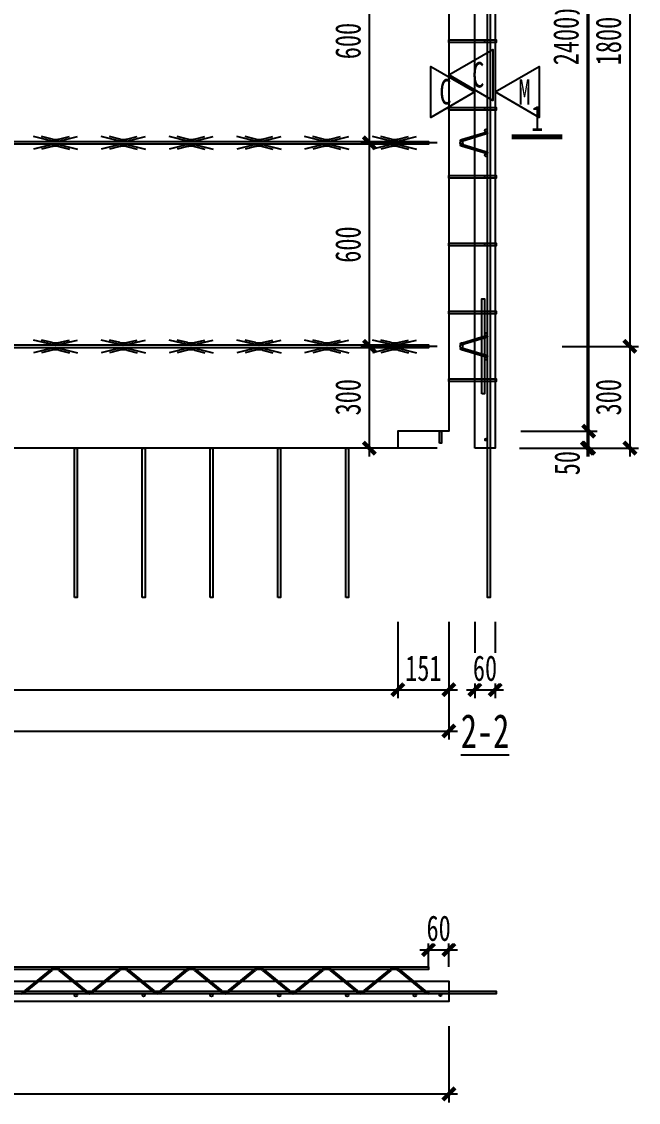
# Model space of a CAD drawing. Extents: x -524 to 129100, y -10500 to 1.
# Drawn here: x 97933 to 99752, y -5326 to -2140 of the extents above; entities that cross this region are included whole.
import ezdxf

# ---------------------------------------------------------------- set-up
doc = ezdxf.new("R2010")
doc.units = 0
doc.header["$LTSCALE"] = 250
doc.linetypes.add('BeePC_CENTER', pattern=[2, 1.25, -0.25, 0.25, -0.25])
doc.layers.get('0').update_dxf_attribs({"linetype": 'CONTINUOUS'})
doc.layers.get('Defpoints').update_dxf_attribs({"linetype": 'CONTINUOUS'})
for name, color, linetype in [('BeePC-CCBZ', 110, 'CONTINUOUS'), ('BeePC-GJ-LEVEL', 141, 'CONTINUOUS'), ('BeePC-GJ-Truss', 185, 'CONTINUOUS'), ('BeePC-TONG-ZT', 50, 'CONTINUOUS')]:
    doc.layers.add(name, color=color, linetype=linetype)
doc.styles.add('BeePC_Dim', font='simfang.ttf', dxfattribs={"width": 0.7})
doc.styles.add('BeePC_Text', font='simfang.ttf', dxfattribs={"width": 0.7})
doc.dimstyles.new('BeePC_DIM_25_25', dxfattribs={"dimtxt": 75, "dimasz": 25, "dimexe": 25, "dimexo": 0, "dimgap": 25, "dimtad": 1, "dimdec": 0, "dimzin": 0, "dimdsep": 46, "dimtxsty": 'BeePC_Dim', "dimblk": 'ARCHTICK', "dimcen": 0, "dimdle": 25, "dimclrt": 7, "dimadec": 0, "dimazin": 0, "dimtfac": 1, "dimtdec": 0, "dimtix": 1, "dimtmove": 2, "dimatfit": 3, "dimfxl": 250, "dimfxlon": 1, "dimtfill": 1, "dimtolj": 1, "dimtzin": 0, "dimarcsym": 0})

# ---------------------------------------------------------------- blocks, each defined once
blk = doc.blocks.new('剖切符号')
at = {"const_width": 15}
blk.add_lwpolyline([(0, 75), (0, -75)], dxfattribs=at)
blk = doc.blocks.new('_ArchTick')
at = {"color": 0, "linetype": 'ByBlock', "const_width": 0.5}
blk.add_lwpolyline([(-0.71, -0.71), (0.71, 0.71)], dxfattribs=at)
blk = doc.blocks.new('*D187')
at = {"layer": 'BeePC-CCBZ', "color": 0, "lineweight": -2, "transparency": 16777216}
for p, q in [((97607.6, -250.1), (99217.8, -250.1)), ((97632.6, -450.1), (97632.6, -225.1)), ((99192.8, -450.1), (99192.8, -225.1))]:
    blk.add_line(p, q, dxfattribs=at)
at = {"layer": 'Defpoints', "color": 0, "transparency": 16777216}
for p in [(99192.8, -250.1), (99192.8, -2197.1), (97632.6, -3097.1)]:
    blk.add_point(p, dxfattribs=at)
at = {"layer": 'BeePC-CCBZ', "color": 0, "lineweight": -2, "transparency": 16777216, "xscale": 25, "yscale": 25, "zscale": 25, "rotation": 180}
blk.add_blockref('_ArchTick', (97632.6, -250.1), dxfattribs=at)
at = {"layer": 'BeePC-CCBZ', "color": 0, "lineweight": -2, "transparency": 16777216, "xscale": 25, "yscale": 25, "zscale": 25}
blk.add_blockref('_ArchTick', (99192.8, -250.1), dxfattribs=at)
at = {"layer": 'BeePC-CCBZ', "color": 7, "linetype": 'BeePC_CENTER', "transparency": 16777216, "insert": (98412.7, -187.2), "char_height": 75, "attachment_point": 5, "style": 'BeePC_Dim', "bg_fill": 3, "box_fill_scale": 1.1, "bg_fill_color": 256, "bg_fill_true_color": 13158600, "bg_fill_transparency": 0}
blk.add_mtext('\\A1;1560', dxfattribs=at)
blk = doc.blocks.new('*D189')
at = {"layer": 'BeePC-CCBZ', "color": 0, "lineweight": -2, "transparency": 16777216}
for p, q in [((91822.3, -3909.1), (91822.3, -4134.1)), ((99042.3, -3909.1), (99042.3, -4134.1)), ((91797.3, -4109.1), (99067.3, -4109.1))]:
    blk.add_line(p, q, dxfattribs=at)
at = {"layer": 'Defpoints', "color": 0, "transparency": 16777216}
for p in [(91822.3, -3737.1), (99042.3, -3737.1), (99042.3, -4109.1)]:
    blk.add_point(p, dxfattribs=at)
at = {"layer": 'BeePC-CCBZ', "color": 0, "lineweight": -2, "transparency": 16777216, "xscale": 25, "yscale": 25, "zscale": 25, "rotation": 180}
blk.add_blockref('_ArchTick', (91822.3, -4109.1), dxfattribs=at)
at = {"layer": 'BeePC-CCBZ', "color": 0, "lineweight": -2, "transparency": 16777216, "xscale": 25, "yscale": 25, "zscale": 25}
blk.add_blockref('_ArchTick', (99042.3, -4109.1), dxfattribs=at)
at = {"layer": 'BeePC-CCBZ', "color": 7, "linetype": 'BeePC_CENTER', "transparency": 16777216, "insert": (95432.3, -4046.2), "char_height": 75, "attachment_point": 5, "style": 'BeePC_Dim', "bg_fill": 3, "box_fill_scale": 1.1, "bg_fill_color": 256, "bg_fill_true_color": 13158600, "bg_fill_transparency": 0}
blk.add_mtext('\\A1;7220', dxfattribs=at)
blk = doc.blocks.new('*D190')
at = {"layer": 'BeePC-CCBZ', "color": 0, "lineweight": -2, "transparency": 16777216}
for p, q in [((99042.3, -3909.1), (99042.3, -4134.1)), ((99192.8, -3909.1), (99192.8, -4134.1)), ((99017.3, -4109.1), (99217.8, -4109.1))]:
    blk.add_line(p, q, dxfattribs=at)
at = {"layer": 'Defpoints', "color": 0, "transparency": 16777216}
for p in [(99192.8, -2197.1), (99042.3, -3737.1), (99192.8, -4109.1)]:
    blk.add_point(p, dxfattribs=at)
at = {"layer": 'BeePC-CCBZ', "color": 0, "lineweight": -2, "transparency": 16777216, "xscale": 25, "yscale": 25, "zscale": 25, "rotation": 180}
blk.add_blockref('_ArchTick', (99042.3, -4109.1), dxfattribs=at)
at = {"layer": 'BeePC-CCBZ', "color": 0, "lineweight": -2, "transparency": 16777216, "xscale": 25, "yscale": 25, "zscale": 25}
blk.add_blockref('_ArchTick', (99192.8, -4109.1), dxfattribs=at)
at = {"layer": 'BeePC-CCBZ', "color": 7, "linetype": 'BeePC_CENTER', "transparency": 16777216, "insert": (99117.6, -4046.2), "char_height": 75, "attachment_point": 5, "style": 'BeePC_Dim', "bg_fill": 3, "box_fill_scale": 1.1, "bg_fill_color": 256, "bg_fill_true_color": 13158600, "bg_fill_transparency": 0}
blk.add_mtext('\\A1;151', dxfattribs=at)
blk = doc.blocks.new('*D191')
at = {"layer": 'BeePC-CCBZ', "color": 0, "lineweight": -2, "transparency": 16777216}
for p, q in [((91572.3, -4031.1), (91572.3, -4256.1)), ((99192.8, -4031.1), (99192.8, -4256.1)), ((91547.3, -4231.1), (99217.8, -4231.1))]:
    blk.add_line(p, q, dxfattribs=at)
at = {"layer": 'Defpoints', "color": 0, "transparency": 16777216}
for p in [(91572.3, -2197.1), (99192.8, -2197.1), (99192.8, -4231.1)]:
    blk.add_point(p, dxfattribs=at)
at = {"layer": 'BeePC-CCBZ', "color": 0, "lineweight": -2, "transparency": 16777216, "xscale": 25, "yscale": 25, "zscale": 25, "rotation": 180}
blk.add_blockref('_ArchTick', (91572.3, -4231.1), dxfattribs=at)
at = {"layer": 'BeePC-CCBZ', "color": 0, "lineweight": -2, "transparency": 16777216, "xscale": 25, "yscale": 25, "zscale": 25}
blk.add_blockref('_ArchTick', (99192.8, -4231.1), dxfattribs=at)
at = {"layer": 'BeePC-CCBZ', "color": 7, "linetype": 'BeePC_CENTER', "transparency": 16777216, "insert": (95382.6, -4168.2), "char_height": 75, "attachment_point": 5, "style": 'BeePC_Dim', "bg_fill": 3, "box_fill_scale": 1.1, "bg_fill_color": 256, "bg_fill_true_color": 13158600, "bg_fill_transparency": 0}
blk.add_mtext('\\A1;7621', dxfattribs=at)
blk = doc.blocks.new('*D195')
at = {"layer": 'BeePC-CCBZ', "color": 0, "lineweight": -2, "transparency": 16777216}
for p, q in [((99604.8, -972.1), (99604.8, -3372.1)), ((99404.8, -997.1), (99629.8, -997.1)), ((99404.8, -3347.1), (99629.8, -3347.1))]:
    blk.add_line(p, q, dxfattribs=at)
at = {"layer": 'Defpoints', "color": 0, "transparency": 16777216}
for p in [(95382.6, -997.1), (99382.3, -3347.1), (99604.8, -3347.1)]:
    blk.add_point(p, dxfattribs=at)
at = {"layer": 'BeePC-CCBZ', "color": 0, "lineweight": -2, "transparency": 16777216, "xscale": 25, "yscale": 25, "zscale": 25}
for p, rotation in [((99604.8, -997.1), 90), ((99604.8, -3347.1), 270)]:
    blk.add_blockref('_ArchTick', p, dxfattribs=dict(at, rotation=rotation))
at = {"layer": 'BeePC-CCBZ', "color": 7, "linetype": 'BeePC_CENTER', "transparency": 16777216, "insert": (99541.9, -2172.1), "char_height": 75, "attachment_point": 5, "rotation": 90, "style": 'BeePC_Dim', "bg_fill": 3, "box_fill_scale": 1.1, "bg_fill_color": 256, "bg_fill_true_color": 13158600, "bg_fill_transparency": 0}
blk.add_mtext('\\A1;2350', dxfattribs=at)
blk = doc.blocks.new('*D196')
at = {"layer": 'BeePC-CCBZ', "color": 0, "lineweight": -2, "transparency": 16777216}
for p, q in [((99604.8, -3322.1), (99604.8, -3422.1)), ((99404.8, -3347.1), (99629.8, -3347.1)), ((99404.8, -3397.1), (99629.8, -3397.1))]:
    blk.add_line(p, q, dxfattribs=at)
at = {"layer": 'Defpoints', "color": 0, "transparency": 16777216}
for p in [(99382.3, -3347.1), (95382.6, -3397.1), (99604.8, -3397.1)]:
    blk.add_point(p, dxfattribs=at)
at = {"layer": 'BeePC-CCBZ', "color": 0, "lineweight": -2, "transparency": 16777216, "xscale": 25, "yscale": 25, "zscale": 25}
for p, rotation in [((99604.8, -3347.1), 270), ((99604.8, -3397.1), 90)]:
    blk.add_blockref('_ArchTick', p, dxfattribs=dict(at, rotation=rotation))
at = {"layer": 'BeePC-CCBZ', "color": 7, "linetype": 'BeePC_CENTER', "transparency": 16777216, "insert": (99541.9, -3441.3), "char_height": 75, "attachment_point": 5, "rotation": 90, "style": 'BeePC_Dim', "bg_fill": 3, "box_fill_scale": 1.1, "bg_fill_color": 256, "bg_fill_true_color": 13158600, "bg_fill_transparency": 0}
blk.add_mtext('\\A1;50', dxfattribs=at)
blk = doc.blocks.new('*D198')
at = {"layer": 'BeePC-CCBZ', "color": 0, "lineweight": -2, "transparency": 16777216}
for p, q in [((99726.8, -1272.1), (99726.8, -3122.1)), ((99526.8, -1297.1), (99751.8, -1297.1)), ((99526.8, -3097.1), (99751.8, -3097.1))]:
    blk.add_line(p, q, dxfattribs=at)
at = {"layer": 'Defpoints', "color": 0, "transparency": 16777216}
for p in [(93032.6, -1297.1), (93032.6, -3097.1), (99726.8, -3097.1)]:
    blk.add_point(p, dxfattribs=at)
at = {"layer": 'BeePC-CCBZ', "color": 0, "lineweight": -2, "transparency": 16777216, "xscale": 25, "yscale": 25, "zscale": 25}
for p, rotation in [((99726.8, -1297.1), 90), ((99726.8, -3097.1), 270)]:
    blk.add_blockref('_ArchTick', p, dxfattribs=dict(at, rotation=rotation))
at = {"layer": 'BeePC-CCBZ', "color": 7, "linetype": 'BeePC_CENTER', "transparency": 16777216, "insert": (99663.9, -2197.1), "char_height": 75, "attachment_point": 5, "rotation": 90, "style": 'BeePC_Dim', "bg_fill": 3, "box_fill_scale": 1.1, "bg_fill_color": 256, "bg_fill_true_color": 13158600, "bg_fill_transparency": 0}
blk.add_mtext('\\A1;1800', dxfattribs=at)
blk = doc.blocks.new('*D199')
at = {"layer": 'BeePC-CCBZ', "color": 0, "lineweight": -2, "transparency": 16777216}
for p, q in [((99726.8, -3072.1), (99726.8, -3422.1)), ((99526.8, -3097.1), (99751.8, -3097.1)), ((99526.8, -3397.1), (99751.8, -3397.1))]:
    blk.add_line(p, q, dxfattribs=at)
at = {"layer": 'Defpoints', "color": 0, "transparency": 16777216}
for p in [(93032.6, -3097.1), (95382.6, -3397.1), (99726.8, -3397.1)]:
    blk.add_point(p, dxfattribs=at)
at = {"layer": 'BeePC-CCBZ', "color": 0, "lineweight": -2, "transparency": 16777216, "xscale": 25, "yscale": 25, "zscale": 25}
for p, rotation in [((99726.8, -3097.1), 90), ((99726.8, -3397.1), 270)]:
    blk.add_blockref('_ArchTick', p, dxfattribs=dict(at, rotation=rotation))
at = {"layer": 'BeePC-CCBZ', "color": 7, "linetype": 'BeePC_CENTER', "transparency": 16777216, "insert": (99663.9, -3247.1), "char_height": 75, "attachment_point": 5, "rotation": 90, "style": 'BeePC_Dim', "bg_fill": 3, "box_fill_scale": 1.1, "bg_fill_color": 256, "bg_fill_true_color": 13158600, "bg_fill_transparency": 0}
blk.add_mtext('\\A1;300', dxfattribs=at)
blk = doc.blocks.new('*D201')
at = {"layer": 'BeePC-CCBZ', "color": 0, "lineweight": -2, "transparency": 16777216}
for p, q in [((99132.6, -4925.6), (99132.6, -4850.6)), ((99192.8, -4925.6), (99192.8, -4850.6)), ((99107.6, -4875.6), (99217.8, -4875.6))]:
    blk.add_line(p, q, dxfattribs=at)
at = {"layer": 'Defpoints', "color": 0, "transparency": 16777216}
for p in [(99192.8, -4875.6), (99132.6, -4929.6), (99192.8, -4998.6)]:
    blk.add_point(p, dxfattribs=at)
at = {"layer": 'BeePC-CCBZ', "color": 0, "lineweight": -2, "transparency": 16777216, "xscale": 25, "yscale": 25, "zscale": 25}
for p, rotation in [((99132.6, -4875.6), 359.9999999999913), ((99192.8, -4875.6), 179.9999999999914)]:
    blk.add_blockref('_ArchTick', p, dxfattribs=dict(at, rotation=rotation))
at = {"layer": 'BeePC-CCBZ', "color": 7, "linetype": 'BeePC_CENTER', "transparency": 16777216, "insert": (99162.7, -4812.7), "char_height": 75, "attachment_point": 5, "style": 'BeePC_Dim', "bg_fill": 3, "box_fill_scale": 1.1, "bg_fill_color": 256, "bg_fill_true_color": 13158600, "bg_fill_transparency": 0}
blk.add_mtext('\\A1;60', dxfattribs=at)
blk = doc.blocks.new('*D202')
at = {"layer": 'BeePC-CCBZ', "color": 0, "lineweight": -2, "transparency": 16777216}
for p, q in [((91572.3, -5100.6), (91572.3, -5325.6)), ((99192.8, -5100.6), (99192.8, -5325.6)), ((91547.3, -5300.6), (99217.8, -5300.6))]:
    blk.add_line(p, q, dxfattribs=at)
at = {"layer": 'Defpoints', "color": 0, "transparency": 16777216}
for p in [(91572.3, -4998.6), (99192.8, -4998.6), (99192.8, -5300.6)]:
    blk.add_point(p, dxfattribs=at)
at = {"layer": 'BeePC-CCBZ', "color": 0, "lineweight": -2, "transparency": 16777216, "xscale": 25, "yscale": 25, "zscale": 25, "rotation": 180}
blk.add_blockref('_ArchTick', (91572.3, -5300.6), dxfattribs=at)
at = {"layer": 'BeePC-CCBZ', "color": 0, "lineweight": -2, "transparency": 16777216, "xscale": 25, "yscale": 25, "zscale": 25}
blk.add_blockref('_ArchTick', (99192.8, -5300.6), dxfattribs=at)
at = {"layer": 'BeePC-CCBZ', "color": 7, "linetype": 'BeePC_CENTER', "transparency": 16777216, "insert": (95382.6, -5237.7), "char_height": 75, "attachment_point": 5, "style": 'BeePC_Dim', "bg_fill": 3, "box_fill_scale": 1.1, "bg_fill_color": 256, "bg_fill_true_color": 13158600, "bg_fill_transparency": 0}
blk.add_mtext('\\A1;7621', dxfattribs=at)
blk = doc.blocks.new('*D204')
at = {"layer": 'BeePC-CCBZ', "color": 0, "lineweight": -2, "transparency": 16777216}
for p, q in [((98958.4, -3422.1), (98958.4, -3072.1)), ((99158.4, -3097.1), (98933.4, -3097.1)), ((99158.4, -3397.1), (98933.4, -3397.1))]:
    blk.add_line(p, q, dxfattribs=at)
at = {"layer": 'Defpoints', "color": 0, "transparency": 16777216}
for p in [(98958.4, -3097.1), (99230.4, -3097.1), (99299.4, -3397.1)]:
    blk.add_point(p, dxfattribs=at)
at = {"layer": 'BeePC-CCBZ', "color": 0, "lineweight": -2, "transparency": 16777216, "xscale": 25, "yscale": 25, "zscale": 25}
for p, rotation in [((98958.4, -3097.1), 90), ((98958.4, -3397.1), 270)]:
    blk.add_blockref('_ArchTick', p, dxfattribs=dict(at, rotation=rotation))
at = {"layer": 'BeePC-CCBZ', "color": 7, "linetype": 'BeePC_CENTER', "transparency": 16777216, "insert": (98895.5, -3247.1), "char_height": 75, "attachment_point": 5, "rotation": 90, "style": 'BeePC_Dim', "bg_fill": 3, "box_fill_scale": 1.1, "bg_fill_color": 256, "bg_fill_true_color": 13158600, "bg_fill_transparency": 0}
blk.add_mtext('\\A1;300', dxfattribs=at)
blk = doc.blocks.new('*D205')
at = {"layer": 'BeePC-CCBZ', "color": 0, "lineweight": -2, "transparency": 16777216}
for p, q in [((98958.4, -3122.1), (98958.4, -2472.1)), ((99158.4, -2497.1), (98933.4, -2497.1)), ((99158.4, -3097.1), (98933.4, -3097.1))]:
    blk.add_line(p, q, dxfattribs=at)
at = {"layer": 'Defpoints', "color": 0, "transparency": 16777216}
for p in [(98958.4, -2497.1), (99230.4, -2497.1), (99230.4, -3097.1)]:
    blk.add_point(p, dxfattribs=at)
at = {"layer": 'BeePC-CCBZ', "color": 0, "lineweight": -2, "transparency": 16777216, "xscale": 25, "yscale": 25, "zscale": 25}
for p, rotation in [((98958.4, -2497.1), 90), ((98958.4, -3097.1), 270)]:
    blk.add_blockref('_ArchTick', p, dxfattribs=dict(at, rotation=rotation))
at = {"layer": 'BeePC-CCBZ', "color": 7, "linetype": 'BeePC_CENTER', "transparency": 16777216, "insert": (98895.5, -2797.1), "char_height": 75, "attachment_point": 5, "rotation": 90, "style": 'BeePC_Dim', "bg_fill": 3, "box_fill_scale": 1.1, "bg_fill_color": 256, "bg_fill_true_color": 13158600, "bg_fill_transparency": 0}
blk.add_mtext('\\A1;600', dxfattribs=at)
blk = doc.blocks.new('*D206')
at = {"layer": 'BeePC-CCBZ', "color": 0, "lineweight": -2, "transparency": 16777216}
for p, q in [((98958.4, -2522.1), (98958.4, -1872.1)), ((99158.4, -1897.1), (98933.4, -1897.1)), ((99158.4, -2497.1), (98933.4, -2497.1))]:
    blk.add_line(p, q, dxfattribs=at)
at = {"layer": 'Defpoints', "color": 0, "transparency": 16777216}
for p in [(98958.4, -1897.1), (99230.4, -1897.1), (99230.4, -2497.1)]:
    blk.add_point(p, dxfattribs=at)
at = {"layer": 'BeePC-CCBZ', "color": 0, "lineweight": -2, "transparency": 16777216, "xscale": 25, "yscale": 25, "zscale": 25}
for p, rotation in [((98958.4, -1897.1), 90), ((98958.4, -2497.1), 270)]:
    blk.add_blockref('_ArchTick', p, dxfattribs=dict(at, rotation=rotation))
at = {"layer": 'BeePC-CCBZ', "color": 7, "linetype": 'BeePC_CENTER', "transparency": 16777216, "insert": (98895.5, -2197.1), "char_height": 75, "attachment_point": 5, "rotation": 90, "style": 'BeePC_Dim', "bg_fill": 3, "box_fill_scale": 1.1, "bg_fill_color": 256, "bg_fill_true_color": 13158600, "bg_fill_transparency": 0}
blk.add_mtext('\\A1;600', dxfattribs=at)
blk = doc.blocks.new('*D209')
at = {"layer": 'BeePC-CCBZ', "color": 0, "lineweight": -2, "transparency": 16777216}
for p, q in [((99269.4, -3909.1), (99269.4, -4134.1)), ((99329.4, -3909.1), (99329.4, -4134.1)), ((99244.4, -4109.1), (99354.4, -4109.1))]:
    blk.add_line(p, q, dxfattribs=at)
at = {"layer": 'Defpoints', "color": 0, "transparency": 16777216}
for p in [(99269.4, -2197.1), (99329.4, -2197.1), (99329.4, -4109.1)]:
    blk.add_point(p, dxfattribs=at)
at = {"layer": 'BeePC-CCBZ', "color": 0, "lineweight": -2, "transparency": 16777216, "xscale": 25, "yscale": 25, "zscale": 25}
blk.add_blockref('_ArchTick', (99269.4, -4109.1), dxfattribs=at)
at = {"layer": 'BeePC-CCBZ', "color": 0, "lineweight": -2, "transparency": 16777216, "xscale": 25, "yscale": 25, "zscale": 25, "rotation": 180}
blk.add_blockref('_ArchTick', (99329.4, -4109.1), dxfattribs=at)
at = {"layer": 'BeePC-CCBZ', "color": 7, "linetype": 'BeePC_CENTER', "transparency": 16777216, "insert": (99299.4, -4046.2), "char_height": 75, "attachment_point": 5, "style": 'BeePC_Dim', "bg_fill": 3, "box_fill_scale": 1.1, "bg_fill_color": 256, "bg_fill_true_color": 13158600, "bg_fill_transparency": 0}
blk.add_mtext('\\A1;60', dxfattribs=at)
blk = doc.blocks.new('*D210')
at = {"layer": 'BeePC-CCBZ', "color": 0, "lineweight": -2, "transparency": 16777216}
for p, q in [((99601.4, -3422.1), (99601.4, -972.1)), ((99401.4, -997.1), (99626.4, -997.1)), ((99401.4, -3397.1), (99626.4, -3397.1))]:
    blk.add_line(p, q, dxfattribs=at)
at = {"layer": 'Defpoints', "color": 0, "transparency": 16777216}
for p in [(99299.4, -997.1), (99601.4, -997.1), (99299.4, -3397.1)]:
    blk.add_point(p, dxfattribs=at)
at = {"layer": 'BeePC-CCBZ', "color": 0, "lineweight": -2, "transparency": 16777216, "xscale": 25, "yscale": 25, "zscale": 25}
for p, rotation in [((99601.4, -997.1), 90), ((99601.4, -3397.1), 270)]:
    blk.add_blockref('_ArchTick', p, dxfattribs=dict(at, rotation=rotation))
at = {"layer": 'BeePC-CCBZ', "color": 7, "linetype": 'BeePC_CENTER', "transparency": 16777216, "insert": (99538.5, -2197.1), "char_height": 75, "attachment_point": 5, "rotation": 90, "style": 'BeePC_Dim', "bg_fill": 3, "box_fill_scale": 1.1, "bg_fill_color": 256, "bg_fill_true_color": 13158600, "bg_fill_transparency": 0}
blk.add_mtext('\\A1;2400', dxfattribs=at)

msp = doc.modelspace()

# ---------------------------------------------------------------- linework, layer by layer
msp.add_lwpolyline([(99290.4, -3237.1), (99290.4, -2957.1), (99298.4, -2957.1), (99298.4, -3237.1), (99290.4, -3237.1)])
for points in [[(99192.8, -2297.1, 0), (99322.8, -2222.1, 0), (99322.8, -2372.1, 0)], [(99269.4, -2347.1, 0), (99139.5, -2422.1, 0), (99139.5, -2272.1, 0)], [(99329.4, -2347.1, 0), (99459.3, -2272.1, 0), (99459.3, -2422.1, 0)]]:
    msp.add_polyline3d(points, close=True)
at = {"layer": 'BeePC-GJ-LEVEL'}
msp.add_lwpolyline([(99279.1, -534.8), (99250.8, -563.1), (99245.2, -557.5), (99273.5, -529.2, -0.668179), (99314.4, -546.1), (99314.4, -3837.1), (99306.4, -3837.1), (99306.4, -546.1, 0.668179), (99279.1, -534.8, -0.668179), (99306.4, -546.1, 0.668179), (99279.1, -534.8)], format="xyb", dxfattribs=at)
for points in [[(99192.8, -2193.1), (99332.8, -2193.1), (99332.8, -2201.1), (99192.8, -2201.1), (99192.8, -2193.1)], [(99192.8, -2393.1), (99332.8, -2393.1), (99332.8, -2401.1), (99192.8, -2401.1), (99192.8, -2393.1)], [(99192.8, -2593.1), (99332.8, -2593.1), (99332.8, -2601.1), (99192.8, -2601.1), (99192.8, -2593.1)], [(99192.8, -2793.1), (99332.8, -2793.1), (99332.8, -2801.1), (99192.8, -2801.1), (99192.8, -2793.1)], [(99192.8, -2993.1), (99332.8, -2993.1), (99332.8, -3001.1), (99192.8, -3001.1), (99192.8, -2993.1)], [(99192.8, -3193.1), (99332.8, -3193.1), (99332.8, -3201.1), (99192.8, -3201.1), (99192.8, -3193.1)], [(99164.8, -3382.1), (99164.8, -3347.1), (99170.8, -3347.1), (99170.8, -3382.1), (99164.8, -3382.1)], [(98088.6, -3837.1), (98088.6, -3397.1), (98096.6, -3397.1), (98096.6, -3837.1), (98088.6, -3837.1)], [(98288.6, -3837.1), (98288.6, -3397.1), (98296.6, -3397.1), (98296.6, -3837.1), (98288.6, -3837.1)], [(98488.6, -3837.1), (98488.6, -3397.1), (98496.6, -3397.1), (98496.6, -3837.1), (98488.6, -3837.1)], [(98688.6, -3837.1), (98688.6, -3397.1), (98696.6, -3397.1), (98696.6, -3837.1), (98688.6, -3837.1)], [(98888.6, -3837.1), (98888.6, -3397.1), (98896.6, -3397.1), (98896.6, -3837.1), (98888.6, -3837.1)], [(91382.3, -4997.6), (99332.8, -4997.6), (99332.8, -5005.6), (91382.3, -5005.6), (91382.3, -4997.6)]]:
    msp.add_lwpolyline(points, dxfattribs=at)
for centre, radius in [((99302.4, -2197.1), 4), ((99302.4, -2197.1), 4), ((99302.4, -2197.1), 4), ((99302.4, -2397.1), 4), ((99302.4, -2397.1), 4), ((99302.4, -2397.1), 4), ((99302.4, -2597.1), 4), ((99302.4, -2597.1), 4), ((99302.4, -2597.1), 4), ((99302.4, -2797.1), 4), ((99302.4, -2797.1), 4), ((99302.4, -2797.1), 4), ((99302.4, -2997.1), 4), ((99302.4, -2997.1), 4), ((99302.4, -2997.1), 4), ((99302.4, -3197.1), 4), ((99302.4, -3197.1), 4), ((99302.4, -3197.1), 4), ((99302.4, -3372.1), 3), ((99302.4, -3372.1), 3), ((99302.4, -3372.1), 3), ((98092.6, -5009.6), 4), ((98292.6, -5009.6), 4), ((98492.6, -5009.6), 4), ((98692.6, -5009.6), 4), ((98892.6, -5009.6), 4), ((99092.6, -5009.6), 4), ((99167.8, -5009.6), 3), ((99167.8, -5009.6), 3), ((99167.8, -5009.6), 3)]:
    msp.add_circle(centre, radius, dxfattribs=at)
at = {"layer": 'BeePC-GJ-Truss'}
for points in [[(91632.6, -2493.1), (99132.6, -2493.1), (99132.6, -2501.1), (91632.6, -2501.1), (91632.6, -2493.1), (91636, -2493), (91639.2, -2492.6), (91642.8, -2492), (91697.8, -2478.4)], [(98022.4, -2492), (97967.4, -2478.4)], [(98022.4, -2486), (97991.7, -2478.4)], [(98042.8, -2492), (98097.8, -2478.4)], [(98042.8, -2486), (98073.5, -2478.4)], [(98222.4, -2492), (98167.4, -2478.4)], [(98222.4, -2486), (98191.7, -2478.4)], [(98242.8, -2492), (98297.8, -2478.4)], [(98242.8, -2486), (98273.5, -2478.4)], [(98422.4, -2492), (98367.4, -2478.4)], [(98422.4, -2486), (98391.7, -2478.4)], [(98442.8, -2492), (98497.8, -2478.4)], [(98442.8, -2486), (98473.5, -2478.4)], [(98622.4, -2492), (98567.4, -2478.4)], [(98622.4, -2486), (98591.7, -2478.4)], [(98642.8, -2492), (98697.8, -2478.4)], [(98642.8, -2486), (98673.5, -2478.4)], [(98822.4, -2492), (98767.4, -2478.4)], [(98822.4, -2486), (98791.7, -2478.4)], [(98842.8, -2492), (98897.8, -2478.4)], [(98842.8, -2486), (98873.5, -2478.4)], [(99022.4, -2492), (98967.4, -2478.4)], [(99022.4, -2486), (98991.7, -2478.4)], [(99042.8, -2492), (99097.8, -2478.4)], [(99042.8, -2486), (99073.5, -2478.4)], [(98022.4, -2502.3), (97967.4, -2515.9)], [(98022.4, -2508.3), (97991.7, -2515.9)], [(98042.8, -2502.3), (98097.8, -2515.9)], [(98042.8, -2508.3), (98073.5, -2515.9)], [(98222.4, -2502.3), (98167.4, -2515.9)], [(98222.4, -2508.3), (98191.7, -2515.9)], [(98242.8, -2502.3), (98297.8, -2515.9)], [(98242.8, -2508.3), (98273.5, -2515.9)], [(98422.4, -2502.3), (98367.4, -2515.9)], [(98422.4, -2508.3), (98391.7, -2515.9)], [(98442.8, -2502.3), (98497.8, -2515.9)], [(98442.8, -2508.3), (98473.5, -2515.9)], [(98622.4, -2502.3), (98567.4, -2515.9)], [(98622.4, -2508.3), (98591.7, -2515.9)], [(98642.8, -2502.3), (98697.8, -2515.9)], [(98642.8, -2508.3), (98673.5, -2515.9)], [(98822.4, -2502.3), (98767.4, -2515.9)], [(98822.4, -2508.3), (98791.7, -2515.9)], [(98842.8, -2502.3), (98897.8, -2515.9)], [(98842.8, -2508.3), (98873.5, -2515.9)], [(99022.4, -2502.3), (98967.4, -2515.9)], [(99022.4, -2508.3), (98991.7, -2515.9)], [(99042.8, -2502.3), (99097.8, -2515.9)], [(99042.8, -2508.3), (99073.5, -2515.9)], [(91632.6, -3093.1), (99132.6, -3093.1), (99132.6, -3101.1), (91632.6, -3101.1), (91632.6, -3093.1), (91636, -3093), (91639.2, -3092.6), (91642.8, -3092), (91697.8, -3078.4)], [(98022.4, -3092), (97967.4, -3078.4)], [(98022.4, -3086), (97991.7, -3078.4)], [(98042.8, -3092), (98097.8, -3078.4)], [(98042.8, -3086), (98073.5, -3078.4)], [(98222.4, -3092), (98167.4, -3078.4)], [(98222.4, -3086), (98191.7, -3078.4)], [(98242.8, -3092), (98297.8, -3078.4)], [(98242.8, -3086), (98273.5, -3078.4)], [(98422.4, -3092), (98367.4, -3078.4)], [(98422.4, -3086), (98391.7, -3078.4)], [(98442.8, -3092), (98497.8, -3078.4)], [(98442.8, -3086), (98473.5, -3078.4)], [(98622.4, -3092), (98567.4, -3078.4)], [(98622.4, -3086), (98591.7, -3078.4)], [(98642.8, -3092), (98697.8, -3078.4)], [(98642.8, -3086), (98673.5, -3078.4)], [(98822.4, -3092), (98767.4, -3078.4)], [(98822.4, -3086), (98791.7, -3078.4)], [(98842.8, -3092), (98897.8, -3078.4)], [(98842.8, -3086), (98873.5, -3078.4)], [(99022.4, -3092), (98967.4, -3078.4)], [(99022.4, -3086), (98991.7, -3078.4)], [(99042.8, -3092), (99097.8, -3078.4)], [(99042.8, -3086), (99073.5, -3078.4)], [(98022.4, -3102.3), (97967.4, -3115.9)], [(98022.4, -3108.3), (97991.7, -3115.9)], [(98042.8, -3102.3), (98097.8, -3115.9)], [(98042.8, -3108.3), (98073.5, -3115.9)], [(98222.4, -3102.3), (98167.4, -3115.9)], [(98222.4, -3108.3), (98191.7, -3115.9)], [(98242.8, -3102.3), (98297.8, -3115.9)], [(98242.8, -3108.3), (98273.5, -3115.9)], [(98422.4, -3102.3), (98367.4, -3115.9)], [(98422.4, -3108.3), (98391.7, -3115.9)], [(98442.8, -3102.3), (98497.8, -3115.9)], [(98442.8, -3108.3), (98473.5, -3115.9)], [(98622.4, -3102.3), (98567.4, -3115.9)], [(98622.4, -3108.3), (98591.7, -3115.9)], [(98642.8, -3102.3), (98697.8, -3115.9)], [(98642.8, -3108.3), (98673.5, -3115.9)], [(98822.4, -3102.3), (98767.4, -3115.9)], [(98822.4, -3108.3), (98791.7, -3115.9)], [(98842.8, -3102.3), (98897.8, -3115.9)], [(98842.8, -3108.3), (98873.5, -3115.9)], [(99022.4, -3102.3), (98967.4, -3115.9)], [(99022.4, -3108.3), (98991.7, -3115.9)], [(99042.8, -3102.3), (99097.8, -3115.9)], [(99042.8, -3108.3), (99073.5, -3115.9)], [(91632.6, -4925.6), (99132.6, -4925.6), (99132.6, -4933.6), (91632.6, -4933.6), (91632.6, -4925.6)], [(97932.6, -5005.6), (97936, -5005.1), (97939.2, -5004), (97942.8, -5001.8), (98022.4, -4936.5)], [(97942.8, -4995.8), (98022.4, -4930.5)], [(98042.8, -4930.5), (98122.4, -4995.8)], [(98042.8, -4936.5), (98122.4, -5001.8), (98125.2, -5003.6), (98128.4, -5004.9), (98132.6, -5005.6)], [(98132.6, -5005.6), (98136, -5005.1), (98139.2, -5004), (98142.8, -5001.8), (98222.4, -4936.5)], [(98142.8, -4995.8), (98222.4, -4930.5)], [(98242.8, -4930.5), (98322.4, -4995.8)], [(98242.8, -4936.5), (98322.4, -5001.8), (98325.2, -5003.6), (98328.4, -5004.9), (98332.6, -5005.6)], [(98332.6, -5005.6), (98336, -5005.1), (98339.2, -5004), (98342.8, -5001.8), (98422.4, -4936.5)], [(98342.8, -4995.8), (98422.4, -4930.5)], [(98442.8, -4930.5), (98522.4, -4995.8)], [(98442.8, -4936.5), (98522.4, -5001.8), (98525.2, -5003.6), (98528.4, -5004.9), (98532.6, -5005.6)], [(98532.6, -5005.6), (98536, -5005.1), (98539.2, -5004), (98542.8, -5001.8), (98622.4, -4936.5)], [(98542.8, -4995.8), (98622.4, -4930.5)], [(98642.8, -4930.5), (98722.4, -4995.8)], [(98642.8, -4936.5), (98722.4, -5001.8), (98725.2, -5003.6), (98728.4, -5004.9), (98732.6, -5005.6)], [(98732.6, -5005.6), (98736, -5005.1), (98739.2, -5004), (98742.8, -5001.8), (98822.4, -4936.5)], [(98742.8, -4995.8), (98822.4, -4930.5)], [(98842.8, -4930.5), (98922.4, -4995.8)], [(98842.8, -4936.5), (98922.4, -5001.8), (98925.2, -5003.6), (98928.4, -5004.9), (98932.6, -5005.6)], [(98932.6, -5005.6), (98936, -5005.1), (98939.2, -5004), (98942.8, -5001.8), (99022.4, -4936.5)], [(98942.8, -4995.8), (99022.4, -4930.5)], [(99042.8, -4930.5), (99122.4, -4995.8), (99124.9, -4997.9), (99127.9, -4999.2), (99131.3, -4999.7), (99132.6, -4999.6)], [(99042.8, -4936.5), (99122.4, -5001.8), (99125.2, -5003.6), (99128.4, -5004.9), (99132.6, -5005.6)], [(91632.6, -4997.6), (99132.6, -4997.6), (99132.6, -5005.6), (91632.6, -5005.6), (91632.6, -4997.6)]]:
    msp.add_lwpolyline(points, dxfattribs=at)
for points in [[(99229.6, -2487.3), (99302.6, -2465.3, -1), (99304.3, -2471), (99231.3, -2493, -1), (99229.6, -2487.3)], [(99231.3, -2501.3), (99304.3, -2523.3, -1), (99302.6, -2529), (99229.6, -2507, -1), (99231.3, -2501.3)], [(99229.6, -3087.3), (99302.6, -3065.3, -1), (99304.3, -3071), (99231.3, -3093, -1), (99229.6, -3087.3)], [(99231.3, -3101.3), (99304.3, -3123.3, -1), (99302.6, -3129), (99229.6, -3107, -1), (99231.3, -3101.3)]]:
    msp.add_lwpolyline(points, format="xyb", dxfattribs=at)
for centre, radius in [((99302.4, -2461.1), 4), ((99303.4, -2468.1), 3), ((99230.4, -2497.1), 4), ((99230.4, -2497.1), 4), ((99230.4, -2490.1), 3), ((99230.4, -2504.1), 3), ((99302.4, -2533.1), 4), ((99303.4, -2526.1), 3), ((99302.4, -3061.1), 4), ((99230.4, -3090.1), 3), ((99303.4, -3068.1), 3), ((99230.4, -3097.1), 4), ((99230.4, -3097.1), 4), ((99230.4, -3104.1), 3), ((99302.4, -3133.1), 4), ((99303.4, -3126.1), 3)]:
    msp.add_circle(centre, radius, dxfattribs=at)
for centre, major_axis, ratio, start_param, end_param in [((98031.4, -2483.7), (12, 0), 0.288551, 3.861169, 4.813041), ((98033.8, -2488), (18, 0), 0.288551, 4.026697, 4.647513), ((98033.8, -2506.3), (18, 0), 0.288551, 1.635672, 2.256488), ((98031.4, -2510.6), (12, 0), 0.288551, 1.470144, 2.422017), ((98033.8, -2483.7), (12, 0), 0.288551, 4.611737, 5.563609), ((98031.4, -2488), (18, 0), 0.288551, 4.777265, 5.398081), ((98031.4, -2506.3), (18, 0), 0.288551, 0.885104, 1.50592), ((98033.8, -2510.6), (12, 0), 0.288551, 0.719576, 1.671449), ((98231.4, -2483.7), (12, 0), 0.288551, 3.861169, 4.813041), ((98233.8, -2488), (18, 0), 0.288551, 4.026697, 4.647513), ((98233.8, -2506.3), (18, 0), 0.288551, 1.635672, 2.256488), ((98231.4, -2510.6), (12, 0), 0.288551, 1.470144, 2.422017), ((98233.8, -2483.7), (12, 0), 0.288551, 4.611737, 5.563609), ((98231.4, -2488), (18, 0), 0.288551, 4.777265, 5.398081), ((98231.4, -2506.3), (18, 0), 0.288551, 0.885104, 1.50592), ((98233.8, -2510.6), (12, 0), 0.288551, 0.719576, 1.671449), ((98431.4, -2483.7), (12, 0), 0.288551, 3.861169, 4.813041), ((98433.8, -2488), (18, 0), 0.288551, 4.026697, 4.647513), ((98433.8, -2506.3), (18, 0), 0.288551, 1.635672, 2.256488), ((98431.4, -2510.6), (12, 0), 0.288551, 1.470144, 2.422017), ((98433.8, -2483.7), (12, 0), 0.288551, 4.611737, 5.563609), ((98431.4, -2488), (18, 0), 0.288551, 4.777265, 5.398081), ((98431.4, -2506.3), (18, 0), 0.288551, 0.885104, 1.50592), ((98433.8, -2510.6), (12, 0), 0.288551, 0.719576, 1.671449), ((98631.4, -2483.7), (12, 0), 0.288551, 3.861169, 4.813041), ((98633.8, -2488), (18, 0), 0.288551, 4.026697, 4.647513), ((98633.8, -2506.3), (18, 0), 0.288551, 1.635672, 2.256488), ((98631.4, -2510.6), (12, 0), 0.288551, 1.470144, 2.422017), ((98633.8, -2483.7), (12, 0), 0.288551, 4.611737, 5.563609), ((98631.4, -2488), (18, 0), 0.288551, 4.777265, 5.398081), ((98631.4, -2506.3), (18, 0), 0.288551, 0.885104, 1.50592), ((98633.8, -2510.6), (12, 0), 0.288551, 0.719576, 1.671449), ((98831.4, -2483.7), (12, 0), 0.288551, 3.861169, 4.813041), ((98833.8, -2488), (18, 0), 0.288551, 4.026697, 4.647513), ((98833.8, -2506.3), (18, 0), 0.288551, 1.635672, 2.256488), ((98831.4, -2510.6), (12, 0), 0.288551, 1.470144, 2.422017), ((98833.8, -2483.7), (12, 0), 0.288551, 4.611737, 5.563609), ((98831.4, -2488), (18, 0), 0.288551, 4.777265, 5.398081), ((98831.4, -2506.3), (18, 0), 0.288551, 0.885104, 1.50592), ((98833.8, -2510.6), (12, 0), 0.288551, 0.719576, 1.671449), ((99031.4, -2483.7), (12, 0), 0.288551, 3.861169, 4.813041), ((99033.8, -2488), (18, 0), 0.288551, 4.026697, 4.647513), ((99033.8, -2506.3), (18, 0), 0.288551, 1.635672, 2.256488), ((99031.4, -2510.6), (12, 0), 0.288551, 1.470144, 2.422017), ((99033.8, -2483.7), (12, 0), 0.288551, 4.611737, 5.563609), ((99031.4, -2488), (18, 0), 0.288551, 4.777265, 5.398081), ((99031.4, -2506.3), (18, 0), 0.288551, 0.885104, 1.50592), ((99033.8, -2510.6), (12, 0), 0.288551, 0.719576, 1.671449), ((98031.4, -3083.7), (12, 0), 0.288551, 3.861169, 4.813041), ((98033.8, -3083.7), (12, 0), 0.288551, 4.611737, 5.563609), ((98231.4, -3083.7), (12, 0), 0.288551, 3.861169, 4.813041), ((98233.8, -3083.7), (12, 0), 0.288551, 4.611737, 5.563609), ((98431.4, -3083.7), (12, 0), 0.288551, 3.861169, 4.813041), ((98433.8, -3083.7), (12, 0), 0.288551, 4.611737, 5.563609), ((98631.4, -3083.7), (12, 0), 0.288551, 3.861169, 4.813041), ((98633.8, -3083.7), (12, 0), 0.288551, 4.611737, 5.563609), ((98831.4, -3083.7), (12, 0), 0.288551, 3.861169, 4.813041), ((98833.8, -3083.7), (12, 0), 0.288551, 4.611737, 5.563609), ((99031.4, -3083.7), (12, 0), 0.288551, 3.861169, 4.813041), ((99033.8, -3083.7), (12, 0), 0.288551, 4.611737, 5.563609), ((98033.8, -3088), (18, 0), 0.288551, 4.026697, 4.647513), ((98033.8, -3106.3), (18, 0), 0.288551, 1.635672, 2.256488), ((98031.4, -3110.6), (12, 0), 0.288551, 1.470144, 2.422017), ((98031.4, -3088), (18, 0), 0.288551, 4.777265, 5.398081), ((98031.4, -3106.3), (18, 0), 0.288551, 0.885104, 1.50592), ((98033.8, -3110.6), (12, 0), 0.288551, 0.719576, 1.671449), ((98233.8, -3088), (18, 0), 0.288551, 4.026697, 4.647513), ((98233.8, -3106.3), (18, 0), 0.288551, 1.635672, 2.256488), ((98231.4, -3110.6), (12, 0), 0.288551, 1.470144, 2.422017), ((98231.4, -3088), (18, 0), 0.288551, 4.777265, 5.398081), ((98231.4, -3106.3), (18, 0), 0.288551, 0.885104, 1.50592), ((98233.8, -3110.6), (12, 0), 0.288551, 0.719576, 1.671449), ((98433.8, -3088), (18, 0), 0.288551, 4.026697, 4.647513), ((98433.8, -3106.3), (18, 0), 0.288551, 1.635672, 2.256488), ((98431.4, -3110.6), (12, 0), 0.288551, 1.470144, 2.422017), ((98431.4, -3088), (18, 0), 0.288551, 4.777265, 5.398081), ((98431.4, -3106.3), (18, 0), 0.288551, 0.885104, 1.50592), ((98433.8, -3110.6), (12, 0), 0.288551, 0.719576, 1.671449), ((98633.8, -3088), (18, 0), 0.288551, 4.026697, 4.647513), ((98633.8, -3106.3), (18, 0), 0.288551, 1.635672, 2.256488), ((98631.4, -3110.6), (12, 0), 0.288551, 1.470144, 2.422017), ((98631.4, -3088), (18, 0), 0.288551, 4.777265, 5.398081), ((98631.4, -3106.3), (18, 0), 0.288551, 0.885104, 1.50592), ((98633.8, -3110.6), (12, 0), 0.288551, 0.719576, 1.671449), ((98833.8, -3088), (18, 0), 0.288551, 4.026697, 4.647513), ((98833.8, -3106.3), (18, 0), 0.288551, 1.635672, 2.256488), ((98831.4, -3110.6), (12, 0), 0.288551, 1.470144, 2.422017), ((98831.4, -3088), (18, 0), 0.288551, 4.777265, 5.398081), ((98831.4, -3106.3), (18, 0), 0.288551, 0.885104, 1.50592), ((98833.8, -3110.6), (12, 0), 0.288551, 0.719576, 1.671449), ((99033.8, -3088), (18, 0), 0.288551, 4.026697, 4.647513), ((99033.8, -3106.3), (18, 0), 0.288551, 1.635672, 2.256488), ((99031.4, -3110.6), (12, 0), 0.288551, 1.470144, 2.422017), ((99031.4, -3088), (18, 0), 0.288551, 4.777265, 5.398081), ((99031.4, -3106.3), (18, 0), 0.288551, 0.885104, 1.50592), ((99033.8, -3110.6), (12, 0), 0.288551, 0.719576, 1.671449), ((98033.8, -4943.8), (18, 0), 0.957465, 1.635672, 2.256488), ((98033.8, -4943.8), (18, 0), 0.957465, 1.635672, 2.256488), ((98031.4, -4944.1), (12, 0), 0.957465, 1.470144, 2.422017), ((98031.4, -4944.1), (12, 0), 0.957465, 1.470144, 2.422017), ((98031.4, -4943.8), (18, 0), 0.957465, 0.885104, 1.50592), ((98031.4, -4943.8), (18, 0), 0.957465, 0.885104, 1.50592), ((98033.8, -4944.1), (12, 0), 0.957465, 0.719576, 1.671449), ((98033.8, -4944.1), (12, 0), 0.957465, 0.719576, 1.671449), ((98233.8, -4943.8), (18, 0), 0.957465, 1.635672, 2.256488), ((98233.8, -4943.8), (18, 0), 0.957465, 1.635672, 2.256488), ((98231.4, -4944.1), (12, 0), 0.957465, 1.470144, 2.422017), ((98231.4, -4944.1), (12, 0), 0.957465, 1.470144, 2.422017), ((98231.4, -4943.8), (18, 0), 0.957465, 0.885104, 1.50592), ((98231.4, -4943.8), (18, 0), 0.957465, 0.885104, 1.50592), ((98233.8, -4944.1), (12, 0), 0.957465, 0.719576, 1.671449), ((98233.8, -4944.1), (12, 0), 0.957465, 0.719576, 1.671449), ((98433.8, -4943.8), (18, 0), 0.957465, 1.635672, 2.256488), ((98433.8, -4943.8), (18, 0), 0.957465, 1.635672, 2.256488), ((98431.4, -4944.1), (12, 0), 0.957465, 1.470144, 2.422017), ((98431.4, -4944.1), (12, 0), 0.957465, 1.470144, 2.422017), ((98431.4, -4943.8), (18, 0), 0.957465, 0.885104, 1.50592), ((98431.4, -4943.8), (18, 0), 0.957465, 0.885104, 1.50592), ((98433.8, -4944.1), (12, 0), 0.957465, 0.719576, 1.671449), ((98433.8, -4944.1), (12, 0), 0.957465, 0.719576, 1.671449), ((98633.8, -4943.8), (18, 0), 0.957465, 1.635672, 2.256488), ((98633.8, -4943.8), (18, 0), 0.957465, 1.635672, 2.256488), ((98631.4, -4944.1), (12, 0), 0.957465, 1.470144, 2.422017), ((98631.4, -4944.1), (12, 0), 0.957465, 1.470144, 2.422017), ((98631.4, -4943.8), (18, 0), 0.957465, 0.885104, 1.50592), ((98631.4, -4943.8), (18, 0), 0.957465, 0.885104, 1.50592), ((98633.8, -4944.1), (12, 0), 0.957465, 0.719576, 1.671449), ((98633.8, -4944.1), (12, 0), 0.957465, 0.719576, 1.671449), ((98833.8, -4943.8), (18, 0), 0.957465, 1.635672, 2.256488), ((98833.8, -4943.8), (18, 0), 0.957465, 1.635672, 2.256488), ((98831.4, -4944.1), (12, 0), 0.957465, 1.470144, 2.422017), ((98831.4, -4944.1), (12, 0), 0.957465, 1.470144, 2.422017), ((98831.4, -4943.8), (18, 0), 0.957465, 0.885104, 1.50592), ((98831.4, -4943.8), (18, 0), 0.957465, 0.885104, 1.50592), ((98833.8, -4944.1), (12, 0), 0.957465, 0.719576, 1.671449), ((98833.8, -4944.1), (12, 0), 0.957465, 0.719576, 1.671449), ((99033.8, -4943.8), (18, 0), 0.957465, 1.635672, 2.256488), ((99033.8, -4943.8), (18, 0), 0.957465, 1.635672, 2.256488), ((99031.4, -4944.1), (12, 0), 0.957465, 1.470144, 2.422017), ((99031.4, -4944.1), (12, 0), 0.957465, 1.470144, 2.422017), ((99031.4, -4943.8), (18, 0), 0.957465, 0.885104, 1.50592), ((99031.4, -4943.8), (18, 0), 0.957465, 0.885104, 1.50592), ((99033.8, -4944.1), (12, 0), 0.957465, 0.719576, 1.671449), ((99033.8, -4944.1), (12, 0), 0.957465, 0.719576, 1.671449), ((97933.8, -4988.2), (12, 0), 0.957465, 4.611737, 5.563609), ((97933.8, -4988.2), (12, 0), 0.957465, 4.611737, 5.563609), ((98131.4, -4988.2), (12, 0), 0.957465, 3.861169, 4.813041), ((98131.4, -4988.2), (12, 0), 0.957465, 3.861169, 4.813041), ((98133.8, -4988.2), (12, 0), 0.957465, 4.611737, 5.563609), ((98133.8, -4988.2), (12, 0), 0.957465, 4.611737, 5.563609), ((98331.4, -4988.2), (12, 0), 0.957465, 3.861169, 4.813041), ((98331.4, -4988.2), (12, 0), 0.957465, 3.861169, 4.813041), ((98333.8, -4988.2), (12, 0), 0.957465, 4.611737, 5.563609), ((98333.8, -4988.2), (12, 0), 0.957465, 4.611737, 5.563609), ((98531.4, -4988.2), (12, 0), 0.957465, 3.861169, 4.813041), ((98531.4, -4988.2), (12, 0), 0.957465, 3.861169, 4.813041), ((98533.8, -4988.2), (12, 0), 0.957465, 4.611737, 5.563609), ((98533.8, -4988.2), (12, 0), 0.957465, 4.611737, 5.563609), ((98731.4, -4988.2), (12, 0), 0.957465, 3.861169, 4.813041), ((98731.4, -4988.2), (12, 0), 0.957465, 3.861169, 4.813041), ((98733.8, -4988.2), (12, 0), 0.957465, 4.611737, 5.563609), ((98733.8, -4988.2), (12, 0), 0.957465, 4.611737, 5.563609), ((98931.4, -4988.2), (12, 0), 0.957465, 3.861169, 4.813041), ((98931.4, -4988.2), (12, 0), 0.957465, 3.861169, 4.813041), ((98933.8, -4988.2), (12, 0), 0.957465, 4.611737, 5.563609), ((98933.8, -4988.2), (12, 0), 0.957465, 4.611737, 5.563609)]:
    msp.add_ellipse(centre, major_axis=major_axis, ratio=ratio, start_param=start_param, end_param=end_param, dxfattribs=at)
at = {"layer": 'BeePC-TONG-ZT'}
for points in [[(91822.3, -3347.1), (91572.3, -3347.1), (91572.3, -997.1), (99192.8, -997.1), (99192.8, -3347.1), (99042.3, -3347.1), (99042.3, -3397.1), (91822.3, -3397.1), (91822.3, -3347.1)], [(99269.4, -3397.1), (99269.4, -997.1), (99329.4, -997.1), (99329.4, -3397.1), (99269.4, -3397.1)], [(91572.3, -4968.6), (99192.8, -4968.6), (99192.8, -5028.6), (91572.3, -5028.6), (91572.3, -4968.6)]]:
    msp.add_lwpolyline(points, dxfattribs=at)

# ---------------------------------------------------------------- block references
at = {"rotation": 90}
msp.add_blockref('剖切符号', (99452.8, -2479.6), dxfattribs=at)

# ---------------------------------------------------------------- texts
at = {"attachment_point": 5, "style": 'BeePC_Text'}
for s, insert, char_height in [('C', (99279.5, -2297.1), 75), ('C', (99182.8, -2347.1), 75), ('M', (99416, -2347.1), 75), ('1', (99452.8, -2424.6), 75), ('\\L2-2\\o', (99299.4, -4231.1), 100)]:
    msp.add_mtext(s, dxfattribs=dict(at, insert=insert, char_height=char_height))

# ---------------------------------------------------------------- next in the draw order: dimensions: what is measured, and where the dimension line sits
at = {"layer": 'BeePC-CCBZ'}
for base, p1, p2, angle, override, picture, middle in [((99192.8, -250.1), (97632.6, -3097.1), (99192.8, -2197.1), 0, {"dimfxl": 200}, '*D187', (98412.7, -187.2)), ((99042.3, -4109.1), (91822.3, -3737.1), (99042.3, -3737.1), 0, {"dimfxl": 200}, '*D189', (95432.3, -4046.2)), ((99192.8, -4875.6), (99132.6, -4929.6), (99192.8, -4998.6), 180, {"dimfxl": 50}, '*D201', (99162.7, -4812.7))]:
    dim = msp.add_linear_dim(base=base, p1=p1, p2=p2, angle=angle, dimstyle='BeePC_DIM_25_25', override=override, dxfattribs=at)
    dim.commit()
    dim.dimension.update_dxf_attribs({"geometry": picture, "text_midpoint": middle})

# ---------------------------------------------------------------- next in the draw order: dimensions: what is measured, and where the dimension line sits
for base, p1, p2, picture, middle in [((99192.8486193, -4109.1377866), (99042.3486193, -3737.1377866), (99192.8486193, -2197.1377866), '*D190', (99117.5986193, -4046.2248737)), ((99192.8486193, -5300.6305297), (91572.3486193, -4998.6305297), (99192.8486193, -4998.6305297), '*D202', (95382.5986193, -5237.7176168))]:
    dim = msp.add_linear_dim(base=base, p1=p1, p2=p2, angle=0, dimstyle='BeePC_DIM_25_25', override={"dimfxl": 200}, dxfattribs=at)
    dim.commit()
    dim.dimension.update_dxf_attribs({"geometry": picture, "text_midpoint": middle})

# ---------------------------------------------------------------- next in the draw order: dimensions: what is measured, and where the dimension line sits
dim = msp.add_linear_dim(base=(99192.8486193, -4231.1377866), p1=(91572.3486193, -2197.1377866), p2=(99192.8486193, -2197.1377866), angle=0, dimstyle='BeePC_DIM_25_25', override={"dimfxl": 200}, dxfattribs=at)
dim.commit()
dim.dimension.update_dxf_attribs({"geometry": '*D191', "text_midpoint": (95382.5986193, -4168.2248737)})

# ---------------------------------------------------------------- next in the draw order: dimensions: what is measured, and where the dimension line sits
dim = msp.add_linear_dim(base=(99604.8, -3347.1), p1=(95382.6, -997.1), p2=(99382.3, -3347.1), angle=90, dimstyle='BeePC_DIM_25_25', override={"dimfxl": 200}, dxfattribs=at)
dim.commit()
dim.dimension.update_dxf_attribs({"geometry": '*D195', "text_midpoint": (99541.9, -2172.1)})

# ---------------------------------------------------------------- next in the draw order: dimensions: what is measured, and where the dimension line sits
dim = msp.add_linear_dim(base=(99726.8, -3097.1), p1=(93032.6, -1297.1), p2=(93032.6, -3097.1), angle=90, dimstyle='BeePC_DIM_25_25', override={"dimfxl": 200}, dxfattribs=at)
dim.commit()
dim.dimension.update_dxf_attribs({"geometry": '*D198', "text_midpoint": (99663.9, -2197.1)})
dim = msp.add_linear_dim(base=(99604.8, -3397.1), p1=(99382.3, -3347.1), p2=(95382.6, -3397.1), angle=90, dimstyle='BeePC_DIM_25_25', override={"dimfxl": 200}, dxfattribs=at)
dim.commit()
dim.dimension.update_dxf_attribs({"geometry": '*D196', "text_midpoint": (99541.9, -3441.3), "dimtype": 160})

# ---------------------------------------------------------------- next in the draw order: dimensions: what is measured, and where the dimension line sits
dim = msp.add_linear_dim(base=(99726.8, -3397.1), p1=(93032.6, -3097.1), p2=(95382.6, -3397.1), angle=90, dimstyle='BeePC_DIM_25_25', override={"dimfxl": 200}, dxfattribs=at)
dim.commit()
dim.dimension.update_dxf_attribs({"geometry": '*D199', "text_midpoint": (99663.9, -3247.1)})

# ---------------------------------------------------------------- next in the draw order: dimensions: what is measured, and where the dimension line sits
dim = msp.add_linear_dim(base=(98958.4, -3097.1), p1=(99299.4, -3397.1), p2=(99230.4, -3097.1), angle=90, dimstyle='BeePC_DIM_25_25', override={"dimfxl": 200}, dxfattribs=at)
dim.commit()
dim.dimension.update_dxf_attribs({"geometry": '*D204', "text_midpoint": (98895.5, -3247.1)})

# ---------------------------------------------------------------- next in the draw order: dimensions: what is measured, and where the dimension line sits
dim = msp.add_linear_dim(base=(98958.4, -2497.1), p1=(99230.4, -3097.1), p2=(99230.4, -2497.1), angle=90, dimstyle='BeePC_DIM_25_25', override={"dimfxl": 200}, dxfattribs=at)
dim.commit()
dim.dimension.update_dxf_attribs({"geometry": '*D205', "text_midpoint": (98895.5, -2797.1)})

# ---------------------------------------------------------------- next in the draw order: dimensions: what is measured, and where the dimension line sits
dim = msp.add_linear_dim(base=(98958.4, -1897.1), p1=(99230.4, -2497.1), p2=(99230.4, -1897.1), angle=90, dimstyle='BeePC_DIM_25_25', override={"dimfxl": 200}, dxfattribs=at)
dim.commit()
dim.dimension.update_dxf_attribs({"geometry": '*D206', "text_midpoint": (98895.5, -2197.1)})

# ---------------------------------------------------------------- next in the draw order: dimensions: what is measured, and where the dimension line sits
dim = msp.add_linear_dim(base=(99329.4, -4109.1), p1=(99269.4, -2197.1), p2=(99329.4, -2197.1), angle=0, dimstyle='BeePC_DIM_25_25', override={"dimfxl": 200}, dxfattribs=at)
dim.commit()
dim.dimension.update_dxf_attribs({"geometry": '*D209', "text_midpoint": (99299.4, -4046.2)})

# ---------------------------------------------------------------- next in the draw order: dimensions: what is measured, and where the dimension line sits
dim = msp.add_linear_dim(base=(99601.4, -997.1), p1=(99299.4, -3397.1), p2=(99299.4, -997.1), angle=90, dimstyle='BeePC_DIM_25_25', override={"dimfxl": 200}, dxfattribs=at)
dim.commit()
dim.dimension.update_dxf_attribs({"geometry": '*D210', "text_midpoint": (99538.5, -2197.1)})

doc.saveas('drawing.dxf')
